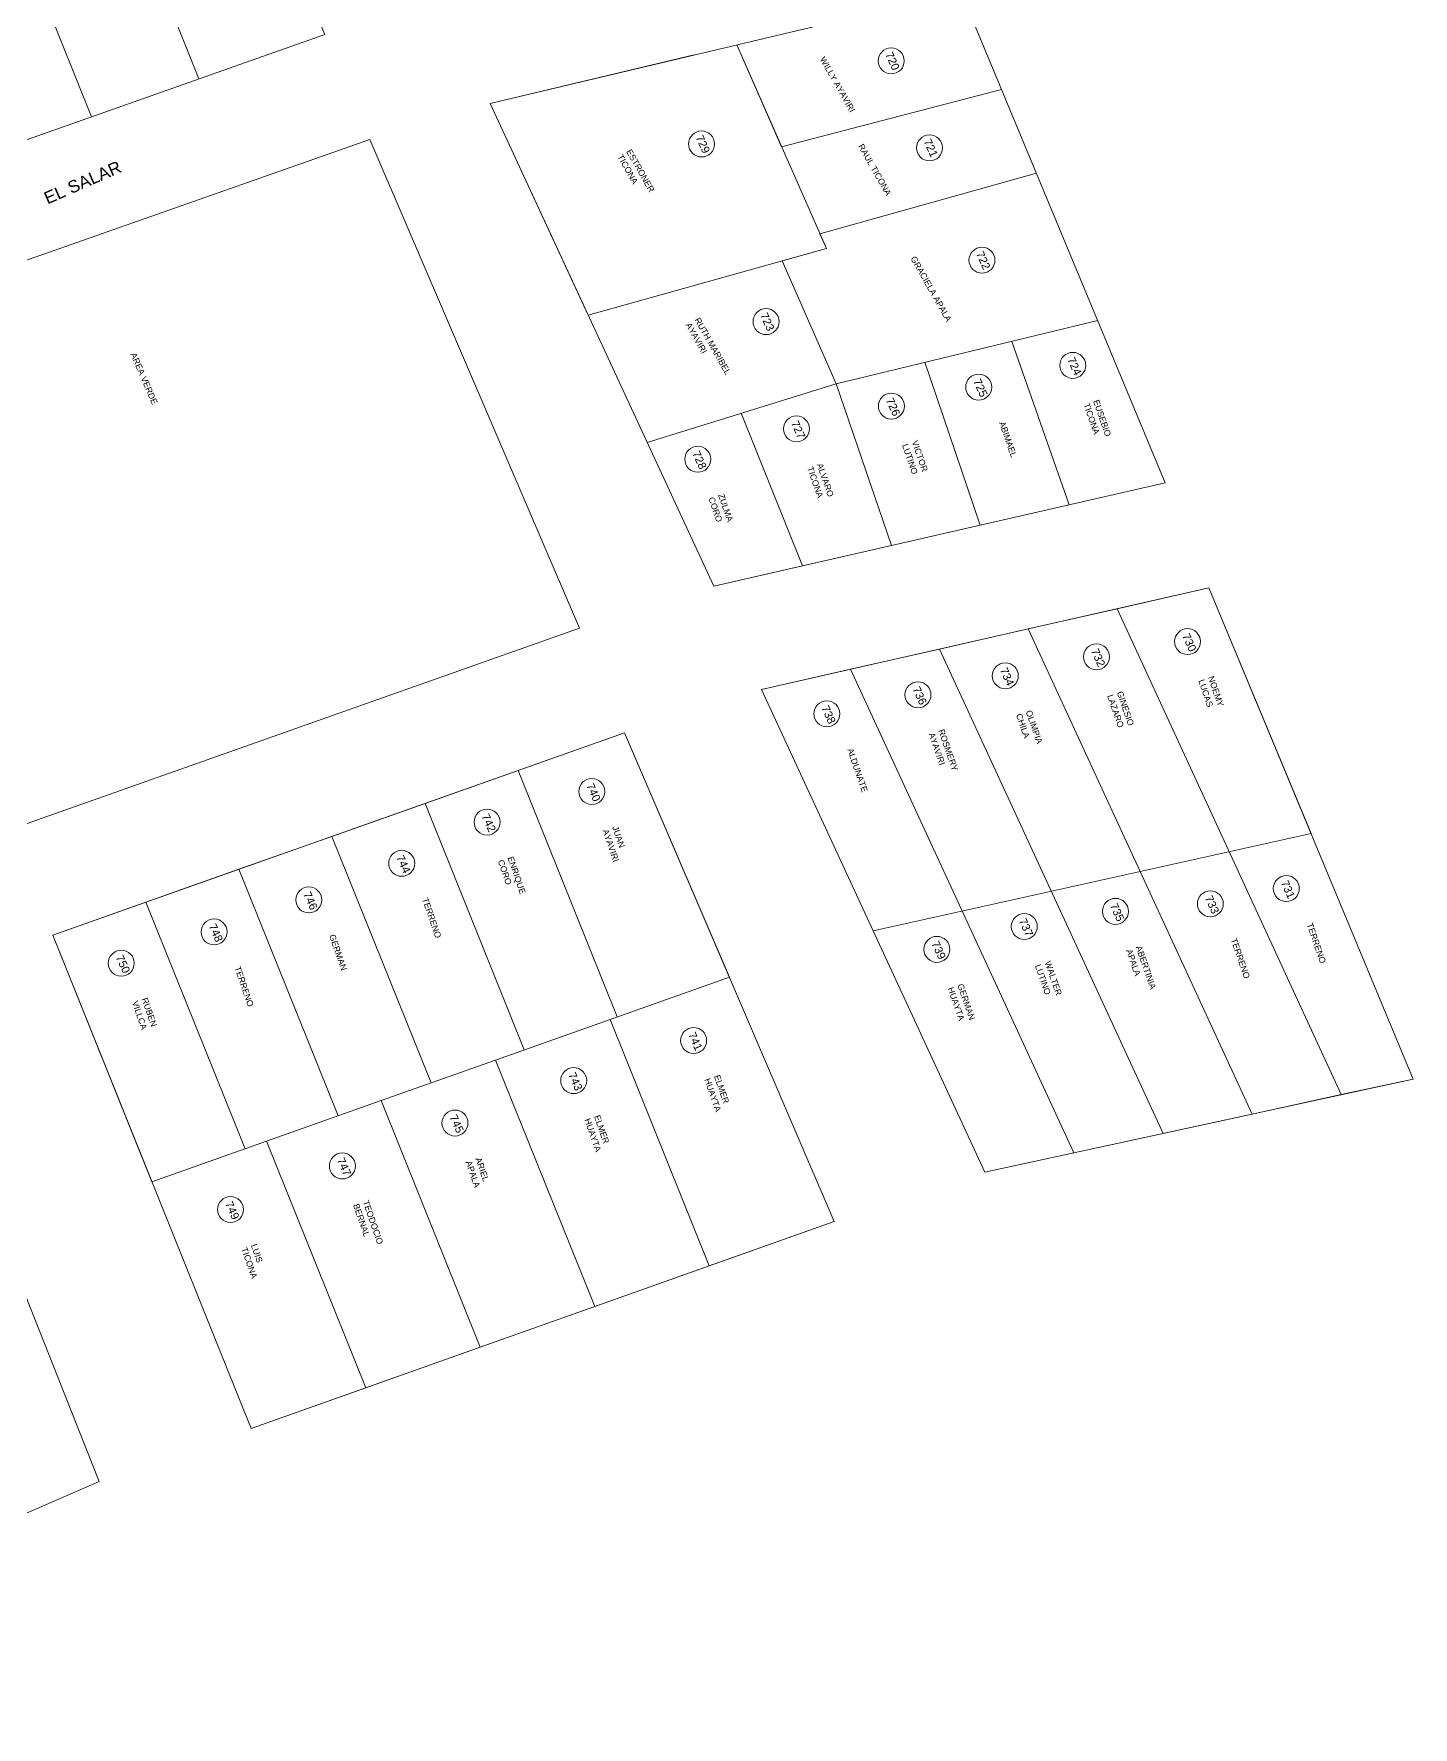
# Model space of a CAD drawing. Header units: metres. Extents: x 577726 to 579252, y 7804053 to 7806277.
# Drawn here: x 578851.2 to 579143.4, y 7804156.6 to 7804515.1 of the extents above; entities that cross this region are included whole.
import ezdxf

# ---------------------------------------------------------------- set-up
doc = ezdxf.new("R2010")
doc.units = ezdxf.units.M
doc.layers.add('CODIGOS', color=80, linetype='Continuous', lineweight=20)
doc.layers.add('V-NODE-TEXT', color=11, linetype='Continuous', lineweight=60)
doc.styles.get("Standard").update_dxf_attribs({"font": 'simplex.shx'})

msp = doc.modelspace()

# ---------------------------------------------------------------- linework, layer by layer
at = {"layer": 'CODIGOS', "linetype": 'Continuous', "lineweight": 5}
for centre in [(579032.85, 7804509.39), (578992.68, 7804491.79), (579040.96, 7804490.96), (579052.07, 7804467.18), (579006.33, 7804454.18), (579071.3, 7804444.92), (579051.38, 7804440.32), (579032.88, 7804436.3), (579012.77, 7804431.47), (578991.86, 7804425.04), (579095.62, 7804386.43), (579076.32, 7804383.21), (579057.01, 7804379.19), (579038.51, 7804375.17), (579019.21, 7804371.14), (578969.41, 7804354.69), (578947.23, 7804348.22), (578929.15, 7804339.49), (579116.54, 7804334.14), (578909.46, 7804331.74), (579080.34, 7804329.31), (579100.45, 7804330.92), (579061.04, 7804326.1), (578889.4, 7804324.96), (578869.74, 7804318.33), (579042.53, 7804321.27), (578990.99, 7804301.97), (578965.58, 7804293.48), (578940.43, 7804284.5), (578916.58, 7804275.41), (578892.89, 7804266.18)]:
    msp.add_circle(centre, 2.75, dxfattribs=at)
at = {"layer": 'V-NODE-TEXT', "lineweight": 5}
for p, q in [((578868.44, 7804618.43), (578912.87, 7804514.95)), ((578865.18, 7804557.74), (578886.19, 7804505.56)), ((578842.42, 7804549.75), (578863.43, 7804497.55)), ((579047.61, 7804524.05), (578947.92, 7804500.39)), ((579047.61, 7804524.05), (579090.88, 7804420.07)), ((578795.14, 7804473.52), (578912.87, 7804514.95)), ((579019.11, 7804469.64), (579000.12, 7804512.78)), ((579000.12, 7804512.78), (579009.62, 7804491.2)), ((578947.92, 7804500.39), (578991.13, 7804510.64)), ((578947.92, 7804500.39), (578995.24, 7804398.2)), ((578947.92, 7804500.39), (578968.68, 7804455.57)), ((579009.62, 7804491.2), (579056.24, 7804503.31)), ((578804.15, 7804451.14), (578922.39, 7804492.77)), ((578922.39, 7804492.77), (578966.82, 7804389.29)), ((579017.73, 7804472.77), (579063.61, 7804485.61)), ((579019.11, 7804469.64), (579017.73, 7804472.77)), ((578968.68, 7804455.57), (579019.11, 7804469.64)), ((579019.11, 7804469.64), (579009.73, 7804467.03)), ((579009.73, 7804467.03), (579021.19, 7804441.02)), ((579021.19, 7804441.02), (579076.6, 7804454.39)), ((579070.52, 7804415.42), (579058.41, 7804450)), ((579051.7, 7804411.11), (579039.99, 7804445.56)), ((579021.19, 7804441.02), (578981.16, 7804428.61)), ((579032.88, 7804406.81), (579021.19, 7804441.02)), ((579014.06, 7804402.5), (579001.04, 7804434.77)), ((578995.24, 7804398.2), (579090.88, 7804420.07)), ((579051.7, 7804411.11), (579070.52, 7804415.42)), ((579032.88, 7804406.81), (579051.7, 7804411.11)), ((579014.06, 7804402.5), (579032.88, 7804406.81)), ((578995.24, 7804398.2), (579014.06, 7804402.5)), ((579005.38, 7804376.3), (579100.15, 7804397.79)), ((579080.69, 7804393.38), (579100.15, 7804397.79)), ((579100.15, 7804397.79), (579143.41, 7804293.82)), ((579100.15, 7804397.79), (579121.78, 7804345.81)), ((579061.86, 7804389.11), (579080.69, 7804393.38)), ((579080.69, 7804393.38), (579128.16, 7804290.51)), ((578846.21, 7804346.67), (578966.82, 7804389.29)), ((579043.04, 7804384.84), (579061.86, 7804389.11)), ((579061.86, 7804389.11), (579109.29, 7804286.41)), ((579024.21, 7804380.57), (579043.04, 7804384.84)), ((579043.04, 7804384.84), (579090.43, 7804282.31)), ((579005.38, 7804376.3), (579024.21, 7804380.57)), ((579024.21, 7804380.57), (579071.56, 7804278.21)), ((579005.38, 7804376.3), (579052.7, 7804274.11)), ((578855.22, 7804324.28), (578976.34, 7804367.12)), ((578953.81, 7804359.15), (578976.34, 7804367.12)), ((578976.34, 7804367.12), (579020.77, 7804263.64)), ((578976.34, 7804367.12), (578998.56, 7804315.38)), ((578934.09, 7804352.18), (578953.81, 7804359.15)), ((578953.81, 7804359.15), (578974.81, 7804306.97)), ((578914.37, 7804345.2), (578934.09, 7804352.18)), ((578955.1, 7804299.98), (578934.09, 7804352.18)), ((578894.65, 7804338.23), (578914.37, 7804345.2)), ((578914.37, 7804345.2), (578935.39, 7804293)), ((579029.04, 7804325.21), (579121.78, 7804345.81)), ((578874.93, 7804331.26), (578894.65, 7804338.23)), ((578915.67, 7804286.02), (578894.65, 7804338.23)), ((578855.22, 7804324.28), (578874.93, 7804331.26)), ((578874.93, 7804331.26), (578895.96, 7804279.03)), ((579052.7, 7804274.11), (579029.04, 7804325.21)), ((578855.22, 7804324.28), (578897.27, 7804219.82)), ((578855.22, 7804324.28), (578876.24, 7804272.05)), ((578973.3, 7804306.43), (578998.56, 7804315.38)), ((578823.47, 7804313.25), (578865.09, 7804208.61)), ((578949.03, 7804297.83), (578973.3, 7804306.43)), ((578973.3, 7804306.43), (578994.31, 7804254.25)), ((578924.77, 7804289.24), (578949.03, 7804297.83)), ((578970.05, 7804245.64), (578949.03, 7804297.83)), ((579143.41, 7804293.82), (579052.7, 7804274.11)), ((579128.16, 7804290.51), (579143.41, 7804293.82)), ((578900.51, 7804280.64), (578924.77, 7804289.24)), ((578924.77, 7804289.24), (578945.79, 7804237.03)), ((579109.29, 7804286.41), (579128.16, 7804290.51)), ((579090.43, 7804282.31), (579109.29, 7804286.41)), ((579071.56, 7804278.21), (579090.43, 7804282.31)), ((578876.24, 7804272.05), (578900.51, 7804280.64)), ((578921.53, 7804228.42), (578900.51, 7804280.64)), ((579052.7, 7804274.11), (579071.56, 7804278.21)), ((579020.77, 7804263.64), (578897.27, 7804219.82)), ((578994.31, 7804254.25), (579020.77, 7804263.64)), ((578970.05, 7804245.64), (578994.31, 7804254.25)), ((578945.79, 7804237.03), (578970.05, 7804245.64)), ((578921.53, 7804228.42), (578945.79, 7804237.03)), ((578897.27, 7804219.82), (578921.53, 7804228.42)), ((578865.09, 7804208.61), (578745.61, 7804156.59)), ((578865.09, 7804208.61), (578745.61, 7804156.59)), ((578865.09, 7804208.61), (578835.59, 7804195.76))]:
    msp.add_line(p, q, dxfattribs=at)

# ---------------------------------------------------------------- texts
at = {"layer": 'CODIGOS', "linetype": 'Continuous', "lineweight": 5, "attachment_point": 1}
for s, insert, char_height, width, rotation in [('{\\fArial|b0|i0|c0|p34;720}', (579033.09, 7804511.5), 1.6941, 5.335, 294.126), ('{\\fArial|b0|i0|c0|p34;WILLY AYAVIRI}', (579018.79, 7804510.41), 1.3031, 16.1023, 299.5745), ('{\\fArial|b0|i0|c0|p34;729}', (578992.92, 7804493.9), 1.6941, 5.335, 294.126), ('{\\fArial|b0|i0|c0|p34;ESTRONER TICONA}', (578977.79, 7804490.84), 1.3031, 16.1023, 299.5745), ('{\\fArial|b0|i0|c0|p34;RAUL TICONA}', (579026.91, 7804491.98), 1.3031, 16.1023, 299.5745), ('{\\fArial|b0|i0|c0|p34;721}', (579041.2, 7804493.08), 1.6941, 5.335, 294.126), ('{\\fArial|b0|i0|c0|p34;EL SALAR}', (578853.06, 7804481.36), 2.6062, 32.2047, 23.6699), ('{\\fArial|b0|i0|c0|p34;GRACIELA APALA}', (579038.02, 7804468.2), 1.3031, 16.1023, 299.5745), ('{\\fArial|b0|i0|c0|p34;722}', (579052.32, 7804469.3), 1.6941, 5.335, 294.126), ('{\\fArial|b0|i0|c0|p34;RUTH MARIBEL AYAVIRI}', (578992.27, 7804455.2), 1.3031, 16.1023, 299.5745), ('{\\fArial|b0|i0|c0|p34;723}', (579006.57, 7804456.3), 1.6941, 5.335, 294.126), ('{\\fArial|b0|i0|c0|p34;AREA VERDE}', (578872.87, 7804447.77), 1.3031, 16.1023, 293.2721), ('{\\fArial|b0|i0|c0|p34;724}', (579071.64, 7804446.9), 1.6941, 5.335, 294.126), ('{\\fArial|b0|i0|c0|p34;725}', (579051.72, 7804442.3), 1.6941, 5.335, 294.126), ('{\\fArial|b0|i0|c0|p34;726}', (579033.22, 7804438.28), 1.6941, 5.335, 294.126), ('{\\fArial|b0|i0|c0|p34;EUSEBIO TICONA}', (579076.84, 7804437.79), 1.3031, 8.9247, 289.0123), ('{\\fArial|b0|i0|c0|p34;727}', (579013.11, 7804433.45), 1.6941, 5.335, 294.126), ('{\\fArial|b0|i0|c0|p34;ABIMAEL}', (579056.92, 7804433.19), 1.3031, 8.9247, 289.0123), ('{\\fArial|b0|i0|c0|p34;VICTOR LUTINO}', (579038.41, 7804429.17), 1.3031, 8.9247, 289.0123), ('{\\fArial|b0|i0|c0|p34;728}', (578992.2, 7804427.02), 1.6941, 5.335, 294.126), ('{\\fArial|b0|i0|c0|p34;ALVARO TICONA}', (579018.3, 7804424.34), 1.3031, 8.9247, 289.0123), ('{\\fArial|b0|i0|c0|p34;ZULMA CORO}', (578997.39, 7804417.9), 1.3031, 8.9247, 289.0123), ('{\\fArial|b0|i0|c0|p34;730}', (579095.97, 7804388.4), 1.6941, 5.335, 294.126), ('{\\fArial|b0|i0|c0|p34;732}', (579076.66, 7804385.19), 1.6941, 5.335, 294.126), ('{\\fArial|b0|i0|c0|p34;734}', (579057.36, 7804381.16), 1.6941, 5.335, 294.126), ('{\\fArial|b0|i0|c0|p34;NOEMY LUCAS}', (579101.16, 7804379.29), 1.3031, 8.9247, 289.0123), ('{\\fArial|b0|i0|c0|p34;736}', (579038.85, 7804377.14), 1.6941, 5.335, 294.126), ('{\\fArial|b0|i0|c0|p34;GINESIO LAZARO}', (579081.85, 7804376.08), 1.3031, 8.9247, 289.0123), ('{\\fArial|b0|i0|c0|p34;738}', (579019.55, 7804373.12), 1.6941, 5.335, 294.126), ('{\\fArial|b0|i0|c0|p34;OLIMPIA CHILA}', (579062.55, 7804372.05), 1.3031, 8.9247, 289.0123), ('{\\fArial|b0|i0|c0|p34;ROSMERY AYAVIRI}', (579044.04, 7804368.03), 1.3031, 8.9247, 289.0123), ('{\\fArial|b0|i0|c0|p34;ALDUNATE}', (579024.74, 7804364.01), 1.3031, 8.9247, 289.0123), ('{\\fArial|b0|i0|c0|p34;740}', (578969.75, 7804356.67), 1.6941, 5.335, 294.126), ('{\\fArial|b0|i0|c0|p34;742}', (578947.57, 7804350.2), 1.6941, 5.335, 294.126), ('{\\fArial|b0|i0|c0|p34;JUAN AYAVIRI}', (578974.94, 7804347.56), 1.3031, 8.9247, 289.0123), ('{\\fArial|b0|i0|c0|p34;744}', (578929.49, 7804341.47), 1.6941, 5.335, 294.126), ('{\\fArial|b0|i0|c0|p34;ENRIQUE CORO}', (578952.77, 7804341.09), 1.3031, 8.9247, 289.0123), ('{\\fArial|b0|i0|c0|p34;731}', (579116.88, 7804336.12), 1.6941, 5.335, 294.126), ('{\\fArial|b0|i0|c0|p34;746}', (578909.8, 7804333.72), 1.6941, 5.335, 294.126), ('{\\fArial|b0|i0|c0|p34;TERRENO}', (578934.68, 7804332.36), 1.3031, 8.9247, 289.0123), ('{\\fArial|b0|i0|c0|p34;733}', (579100.79, 7804332.9), 1.6941, 5.335, 294.126), ('{\\fArial|b0|i0|c0|p34;735}', (579080.68, 7804331.29), 1.6941, 5.335, 294.126), ('{\\fArial|b0|i0|c0|p34;748}', (578889.74, 7804326.93), 1.6941, 5.335, 294.126), ('{\\fArial|b0|i0|c0|p34;737}', (579061.38, 7804328.07), 1.6941, 5.335, 294.126), ('{\\fArial|b0|i0|c0|p34;TERRENO}', (579122.07, 7804327.01), 1.3031, 8.9247, 289.0123), ('{\\fArial|b0|i0|c0|p34;GERMAN }', (578914.99, 7804324.61), 1.3031, 8.9247, 289.0123), ('{\\fArial|b0|i0|c0|p34;739}', (579042.88, 7804323.25), 1.6941, 5.335, 294.126), ('{\\fArial|b0|i0|c0|p34;ABERTINIA APALA}', (579085.87, 7804322.18), 1.3031, 8.9247, 289.0123), ('{\\fArial|b0|i0|c0|p34;TERRENO}', (579105.98, 7804323.79), 1.3031, 8.9247, 289.0123), ('{\\fArial|b0|i0|c0|p34;750}', (578870.08, 7804320.31), 1.6941, 5.335, 294.126), ('{\\fArial|b0|i0|c0|p34;TERRENO}', (578894.94, 7804317.82), 1.3031, 8.9247, 289.0123), ('{\\fArial|b0|i0|c0|p34;WALTER LUTINO}', (579066.57, 7804318.96), 1.3031, 8.9247, 289.0123), ('{\\fArial|b0|i0|c0|p34;GERMAN HUAYTA}', (579048.07, 7804314.14), 1.3031, 8.9247, 289.0123), ('{\\fArial|b0|i0|c0|p34;RUBEN VILLCA}', (578875.27, 7804311.2), 1.3031, 8.9247, 289.0123), ('{\\fArial|b0|i0|c0|p34;741}', (578991.33, 7804303.95), 1.6941, 5.335, 294.126), ('{\\fArial|b0|i0|c0|p34;743}', (578965.92, 7804295.46), 1.6941, 5.335, 294.126), ('{\\fArial|b0|i0|c0|p34;ELMER \\PHUAYTA}', (578996.52, 7804294.84), 1.3031, 8.9247, 289.0123), ('{\\fArial|b0|i0|c0|p34;745}', (578940.77, 7804286.48), 1.6941, 5.335, 294.126), ('{\\fArial|b0|i0|c0|p34;ELMER HUAYTA}', (578971.11, 7804286.35), 1.3031, 8.9247, 289.0123), ('{\\fArial|b0|i0|c0|p34;747}', (578916.92, 7804277.39), 1.6941, 5.335, 294.126), ('{\\fArial|b0|i0|c0|p34;ARIEL APALA}', (578945.96, 7804277.37), 1.3031, 8.9247, 289.0123), ('{\\fArial|b0|i0|c0|p34;749}', (578893.23, 7804268.16), 1.6941, 5.335, 294.126), ('{\\fArial|b0|i0|c0|p34;TEODOCIO BERNAL}', (578922.11, 7804268.28), 1.3031, 8.9247, 289.0123), ('{\\fArial|b0|i0|c0|p34;LUIS TICONA}', (578898.42, 7804259.05), 1.3031, 8.9247, 289.0123)]:
    msp.add_mtext(s, dxfattribs=dict(at, insert=insert, char_height=char_height, width=width, rotation=rotation))

doc.saveas('drawing.dxf')
